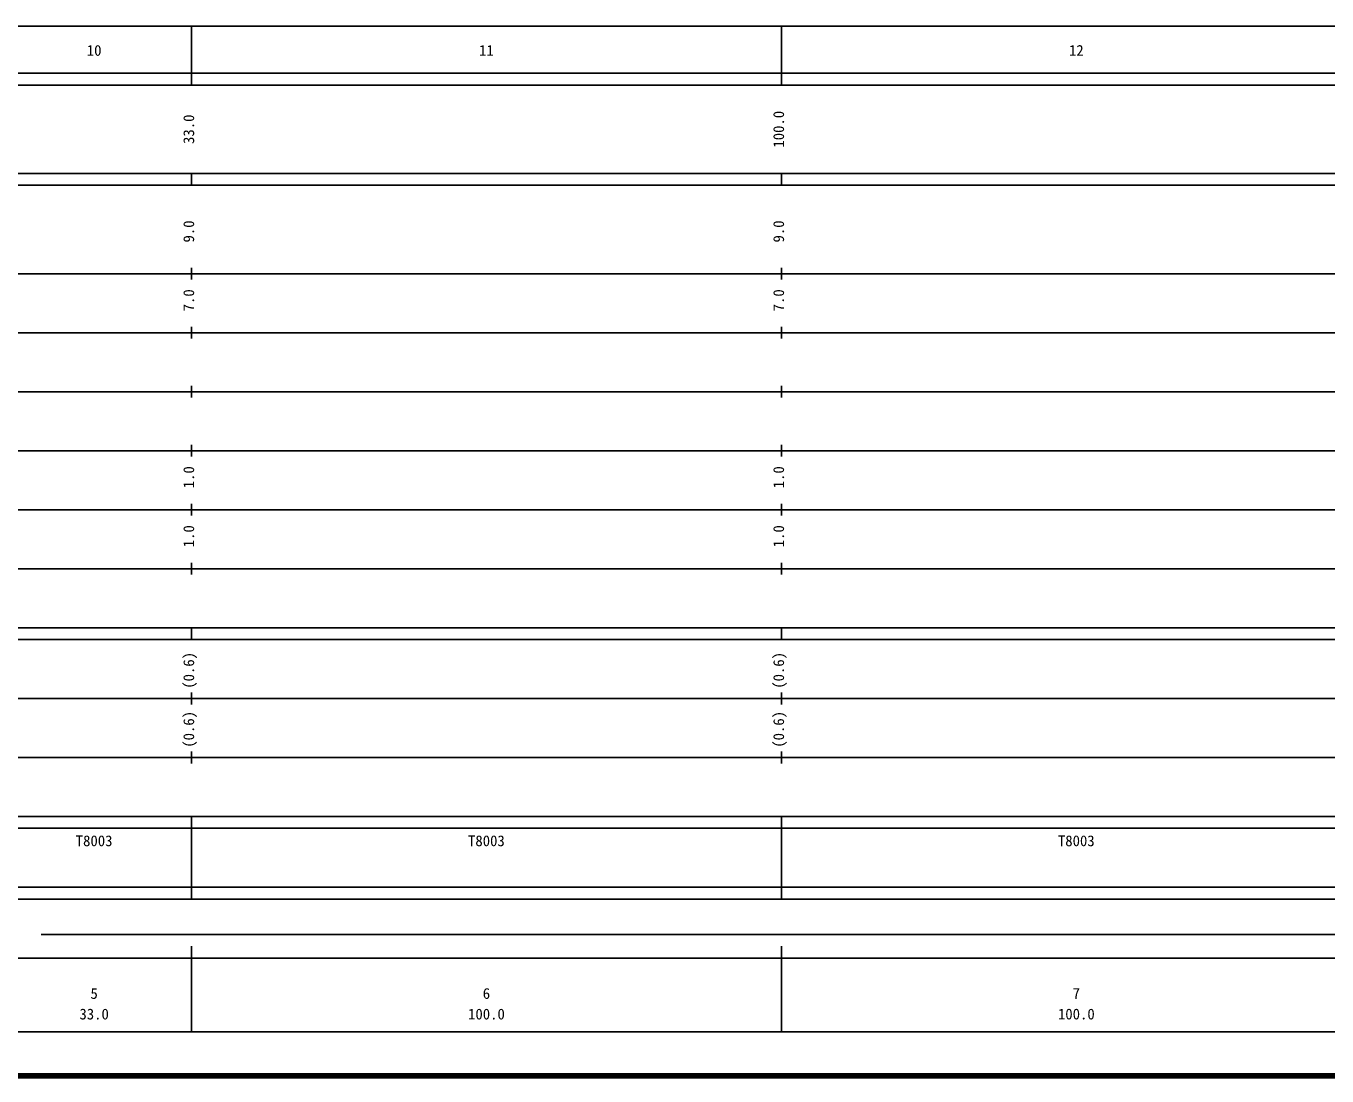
# Model space of a CAD drawing. Units: millimetres on the paper, enlarged 1000 times. Extents: x 40000 to 680000, y 20000 to 380000.
# Drawn here: x 239950 to 460489, y 20000 to 198000 of the extents above; entities that cross this region are included whole.
import ezdxf
from ezdxf.enums import TextEntityAlignment as Align

# ---------------------------------------------------------------- set-up
doc = ezdxf.new("R2010")
doc.units = ezdxf.units.MM
doc.header["$LTSCALE"] = 1000
doc.layers.add('M-TTL', color=2, linetype='Continuous', lineweight=140)
doc.layers.add('M-TTL-BAND', color=7, linetype='Continuous', lineweight=25)
doc.styles.add('ＭＳ ゴシック', font='')
doc.styles.get('ＭＳ ゴシック').set_extended_font_data('MS Gothic')

msp = doc.modelspace()

# ---------------------------------------------------------------- linework, layer by layer
at = {"layer": 'M-TTL'}
msp.add_line((40000, 20000), (680000, 20000), dxfattribs=at)
at = {"layer": 'M-TTL-BAND'}
for p, q in [((68000, 198000), (579000, 198000)), ((268000, 188000), (268000, 198000)), ((368000, 188000), (368000, 198000)), ((40000, 190000), (579000, 190000)), ((40000, 188000), (579000, 188000)), ((40000, 173000), (579000, 173000)), ((268000, 171000), (268000, 173000)), ((368000, 171000), (368000, 173000)), ((40000, 171000), (579000, 171000)), ((268000, 155000), (268000, 157000)), ((368000, 155000), (368000, 157000)), ((40000, 156000), (579000, 156000)), ((46000, 146000), (579000, 146000)), ((268000, 145000), (268000, 147000)), ((368000, 145000), (368000, 147000)), ((268000, 135000), (268000, 137000)), ((368000, 135000), (368000, 137000)), ((52000, 136000), (579000, 136000)), ((46000, 126000), (579000, 126000)), ((268000, 125000), (268000, 127000)), ((368000, 125000), (368000, 127000)), ((268000, 115000), (268000, 117000)), ((368000, 115000), (368000, 117000)), ((52000, 116000), (579000, 116000)), ((46000, 106000), (579000, 106000)), ((268000, 105000), (268000, 107000)), ((368000, 105000), (368000, 107000)), ((40000, 96000), (579000, 96000)), ((268000, 94000), (268000, 96000)), ((368000, 94000), (368000, 96000)), ((40000, 94000), (579000, 94000)), ((49000, 84000), (579000, 84000)), ((268000, 83000), (268000, 85000)), ((368000, 83000), (368000, 85000)), ((268000, 73000), (268000, 75000)), ((368000, 73000), (368000, 75000)), ((40000, 74000), (579000, 74000)), ((40000, 64000), (579000, 64000)), ((268000, 62000), (268000, 64000)), ((368000, 62000), (368000, 64000)), ((40000, 62000), (579000, 62000)), ((268000, 52000), (268000, 62000)), ((268000, 52000), (268000, 62000)), ((368000, 52000), (368000, 62000)), ((368000, 52000), (368000, 62000)), ((40000, 52000), (579000, 52000)), ((268000, 50000), (268000, 52000)), ((368000, 50000), (368000, 52000)), ((40000, 50000), (579000, 50000)), ((242500, 44000), (565000, 44000)), ((268000, 27500), (268000, 42000)), ((368000, 27500), (368000, 42000)), ((40000, 40000), (579000, 40000)), ((68000, 27500), (579000, 27500))]:
    msp.add_line(p, q, dxfattribs=at)

# ---------------------------------------------------------------- texts
at = {"layer": 'M-TTL-BAND', "style": 'ＭＳ ゴシック'}
for s, p in [('10', (251500, 192405)), ('11', (318000, 192405)), ('12', (418000, 192405)), ('5', (251500, 32523)), ('6', (318000, 32523)), ('7', (418000, 32523)), ('33.0', (251500, 29033)), ('100.0', (318000, 29033)), ('100.0', (418000, 29033))]:
    msp.add_text(s, height=1833, dxfattribs=at).set_placement(p, align=Align.BOTTOM_CENTER)
for s, p in [('100.0', (369000, 180500)), ('33.0', (269000, 180500)), ('9.0', (269000, 163174)), ('9.0', (369000, 163174)), ('7.0', (269000, 151500)), ('7.0', (369000, 151500)), ('1.0', (269000, 121500)), ('1.0', (369000, 121500)), ('1.0', (269000, 111500)), ('1.0', (369000, 111500)), ('(0.6)', (269000, 88764)), ('(0.6)', (369000, 88764)), ('(0.6)', (269000, 78764)), ('(0.6)', (369000, 78764))]:
    msp.add_text(s, height=1833, rotation=90, dxfattribs=at).set_placement(p, align=Align.BOTTOM_CENTER)
for p in [(248375, 58405), (314875, 58405), (414875, 58405)]:
    msp.add_text('T8003', height=1833, dxfattribs=at).set_placement(p, align=Align.BOTTOM_LEFT)

doc.saveas('drawing.dxf')
